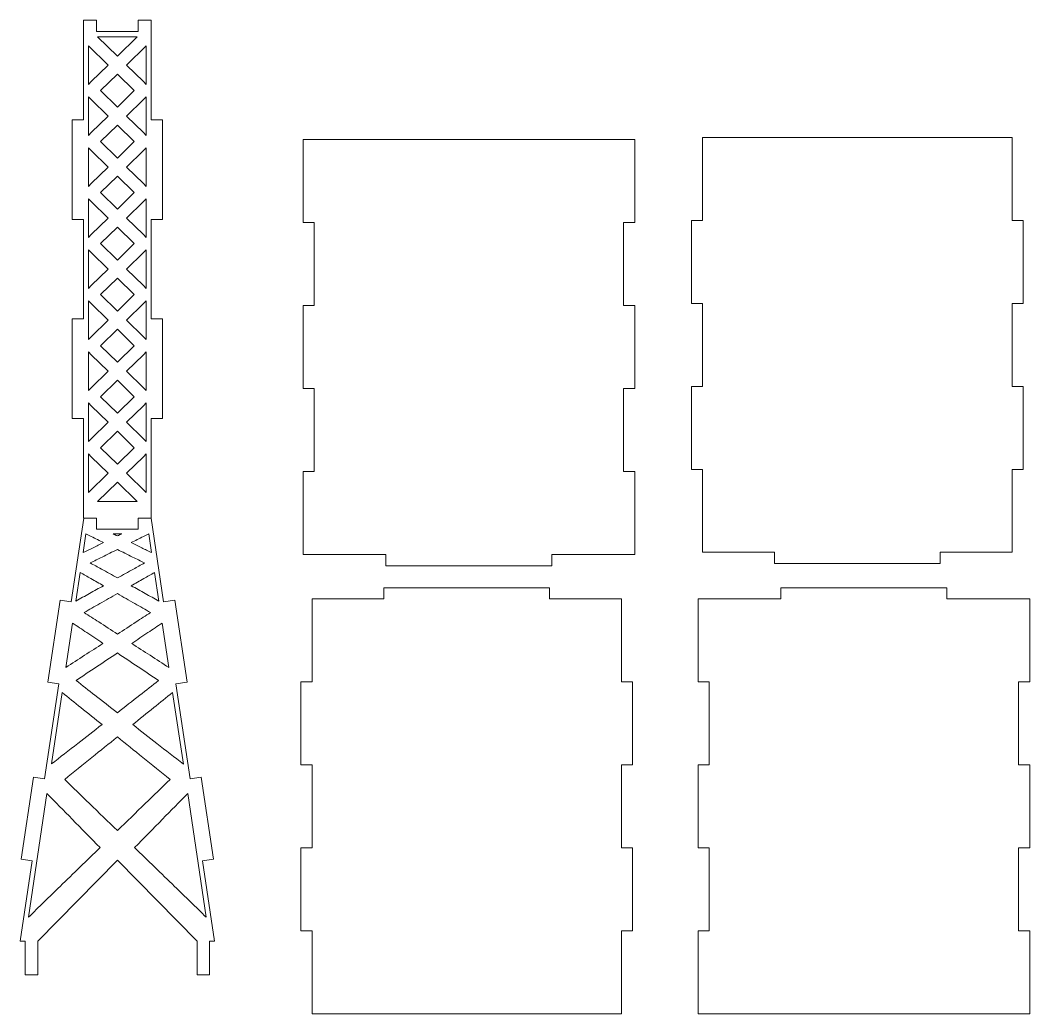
# Model space of a CAD drawing. Header units: centimetres. Extents: x -59 to 18, y -46 to 64.
# Drawn here: x -6.59 to 17.75, y -10.63 to 13.32 of the extents above; entities that cross this region are included whole.
import ezdxf

# ---------------------------------------------------------------- set-up
doc = ezdxf.new("R2010")
doc.units = ezdxf.units.CM
doc.header["$MEASUREMENT"] = 0
doc.layers.add('Camada 1', color=7, linetype='Continuous')

msp = doc.modelspace()

# ---------------------------------------------------------------- linework, layer by layer
at = {"layer": 'Camada 1', "color": 250, "lineweight": 20}
for points, knots in [([(-5.06638, 13.31655), (-5.06638, 13.31655), (-4.74829, 13.31655), (-4.74829, 13.31655), (-4.74829, 13.31655), (-4.74829, 13.31655), (-4.74829, 13.04655), (-4.74829, 13.04655), (-4.74829, 13.04655), (-4.74829, 13.04655), (-3.74829, 13.04655), (-3.74829, 13.04655), (-3.74829, 13.04655), (-3.74829, 13.04655), (-3.74829, 13.31655), (-3.74829, 13.31655), (-3.74829, 13.31655), (-3.74829, 13.31655), (-3.43019, 13.31655), (-3.43019, 13.31655), (-3.43019, 13.31655), (-3.43019, 13.31655), (-3.43019, 10.91655), (-3.43019, 10.91655), (-3.43019, 10.91655), (-3.43019, 10.91655), (-3.16019, 10.91655), (-3.16019, 10.91655), (-3.16019, 10.91655), (-3.16019, 10.91655), (-3.16019, 8.51655), (-3.16019, 8.51655), (-3.16019, 8.51655), (-3.16019, 8.51655), (-3.43019, 8.51655), (-3.43019, 8.51655), (-3.43019, 8.51655), (-3.43019, 8.51655), (-3.43019, 6.11655), (-3.43019, 6.11655), (-3.43019, 6.11655), (-3.43019, 6.11655), (-3.16019, 6.11655), (-3.16019, 6.11655), (-3.16019, 6.11655), (-3.16019, 6.11655), (-3.16019, 3.71655), (-3.16019, 3.71655), (-3.16019, 3.71655), (-3.16019, 3.71655), (-3.43019, 3.71655), (-3.43019, 3.71655), (-3.43019, 3.71655), (-3.43019, 3.71655), (-3.43019, 1.31655), (-3.43019, 1.31655), (-3.43019, 1.31655), (-3.43019, 1.31655), (-3.74829, 1.31655), (-3.74829, 1.31655), (-3.74829, 1.31655), (-3.74829, 1.31655), (-3.74829, 1.04655), (-3.74829, 1.04655), (-3.74829, 1.04655), (-3.74829, 1.04655), (-4.74829, 1.04655), (-4.74829, 1.04655), (-4.74829, 1.04655), (-4.74829, 1.04655), (-4.74829, 1.31655), (-4.74829, 1.31655), (-4.74829, 1.31655), (-4.74829, 1.31655), (-5.06638, 1.31655), (-5.06638, 1.31655), (-5.06638, 1.31655), (-5.06638, 1.31655), (-5.06638, 3.71655), (-5.06638, 3.71655), (-5.06638, 3.71655), (-5.06638, 3.71655), (-5.33638, 3.71655), (-5.33638, 3.71655), (-5.33638, 3.71655), (-5.33638, 3.71655), (-5.33638, 6.11655), (-5.33638, 6.11655), (-5.33638, 6.11655), (-5.33638, 6.11655), (-5.06638, 6.11655), (-5.06638, 6.11655), (-5.06638, 6.11655), (-5.06638, 6.11655), (-5.06638, 8.51655), (-5.06638, 8.51655), (-5.06638, 8.51655), (-5.06638, 8.51655), (-5.33638, 8.51655), (-5.33638, 8.51655), (-5.33638, 8.51655), (-5.33638, 8.51655), (-5.33638, 10.91655), (-5.33638, 10.91655), (-5.33638, 10.91655), (-5.33638, 10.91655), (-5.06638, 10.91655), (-5.06638, 10.91655), (-5.06638, 10.91655), (-5.06638, 10.91655), (-5.06638, 13.31655), (-5.06638, 13.31655)], [0, 0, 0, 0, 0.03448276, 0.03448276, 0.03448276, 0.03448276, 0.06896552, 0.06896552, 0.06896552, 0.06896552, 0.10344828, 0.10344828, 0.10344828, 0.10344828, 0.13793103, 0.13793103, 0.13793103, 0.13793103, 0.17241379, 0.17241379, 0.17241379, 0.17241379, 0.20689655, 0.20689655, 0.20689655, 0.20689655, 0.24137931, 0.24137931, 0.24137931, 0.24137931, 0.27586207, 0.27586207, 0.27586207, 0.27586207, 0.31034483, 0.31034483, 0.31034483, 0.31034483, 0.34482759, 0.34482759, 0.34482759, 0.34482759, 0.37931034, 0.37931034, 0.37931034, 0.37931034, 0.4137931, 0.4137931, 0.4137931, 0.4137931, 0.44827586, 0.44827586, 0.44827586, 0.44827586, 0.48275862, 0.48275862, 0.48275862, 0.48275862, 0.51724138, 0.51724138, 0.51724138, 0.51724138, 0.55172414, 0.55172414, 0.55172414, 0.55172414, 0.5862069, 0.5862069, 0.5862069, 0.5862069, 0.62068966, 0.62068966, 0.62068966, 0.62068966, 0.65517241, 0.65517241, 0.65517241, 0.65517241, 0.68965517, 0.68965517, 0.68965517, 0.68965517, 0.72413793, 0.72413793, 0.72413793, 0.72413793, 0.75862069, 0.75862069, 0.75862069, 0.75862069, 0.79310345, 0.79310345, 0.79310345, 0.79310345, 0.82758621, 0.82758621, 0.82758621, 0.82758621, 0.86206897, 0.86206897, 0.86206897, 0.86206897, 0.89655172, 0.89655172, 0.89655172, 0.89655172, 0.93103448, 0.93103448, 0.93103448, 0.93103448, 1, 1, 1, 1]), ([(-4.72326, 12.91655), (-4.72326, 12.91655), (-3.77331, 12.91655), (-3.77331, 12.91655), (-3.77331, 12.91655), (-3.77331, 12.91655), (-4.24828, 12.45177), (-4.24828, 12.45177), (-4.24828, 12.45177), (-4.24828, 12.45177), (-4.72326, 12.91655), (-4.72326, 12.91655)], [0, 0, 0, 0, 0.25, 0.25, 0.25, 0.25, 0.5, 0.5, 0.5, 0.5, 1, 1, 1, 1]), ([(-4.94638, 11.76866), (-4.94638, 11.76866), (-4.94638, 12.70093), (-4.94638, 12.70093), (-4.94638, 12.70093), (-4.94638, 12.70093), (-4.47003, 12.23479), (-4.47003, 12.23479), (-4.47003, 12.23479), (-4.47003, 12.23479), (-4.87655, 11.83699), (-4.87655, 11.83699), (-4.87655, 11.83699), (-4.87655, 11.83699), (-4.94638, 11.76866), (-4.94638, 11.76866)], [0, 0, 0, 0, 0.2, 0.2, 0.2, 0.2, 0.4, 0.4, 0.4, 0.4, 0.6, 0.6, 0.6, 0.6, 1, 1, 1, 1]), ([(-3.55019, 12.70092), (-3.55019, 12.70092), (-3.55019, 11.76866), (-3.55019, 11.76866), (-3.55019, 11.76866), (-3.55019, 11.76866), (-3.62002, 11.83699), (-3.62002, 11.83699), (-3.62002, 11.83699), (-3.62002, 11.83699), (-4.02654, 12.23479), (-4.02654, 12.23479), (-4.02654, 12.23479), (-4.02654, 12.23479), (-3.55019, 12.70092), (-3.55019, 12.70092)], [0, 0, 0, 0, 0.2, 0.2, 0.2, 0.2, 0.4, 0.4, 0.4, 0.4, 0.6, 0.6, 0.6, 0.6, 1, 1, 1, 1]), ([(-4.24828, 12.01781), (-4.24828, 12.01781), (-3.84176, 11.62001), (-3.84176, 11.62001), (-3.84176, 11.62001), (-3.84176, 11.62001), (-4.24828, 11.22221), (-4.24828, 11.22221), (-4.24828, 11.22221), (-4.24828, 11.22221), (-4.65481, 11.62001), (-4.65481, 11.62001), (-4.65481, 11.62001), (-4.65481, 11.62001), (-4.24828, 12.01781), (-4.24828, 12.01781)], [0, 0, 0, 0, 0.2, 0.2, 0.2, 0.2, 0.4, 0.4, 0.4, 0.4, 0.6, 0.6, 0.6, 0.6, 1, 1, 1, 1]), ([(-4.94638, 10.5391), (-4.94638, 10.5391), (-4.94638, 11.47136), (-4.94638, 11.47136), (-4.94638, 11.47136), (-4.94638, 11.47136), (-4.87655, 11.40303), (-4.87655, 11.40303), (-4.87655, 11.40303), (-4.87655, 11.40303), (-4.47003, 11.00523), (-4.47003, 11.00523), (-4.47003, 11.00523), (-4.47003, 11.00523), (-4.87655, 10.60743), (-4.87655, 10.60743), (-4.87655, 10.60743), (-4.87655, 10.60743), (-4.94638, 10.5391), (-4.94638, 10.5391)], [0, 0, 0, 0, 0.16666667, 0.16666667, 0.16666667, 0.16666667, 0.33333333, 0.33333333, 0.33333333, 0.33333333, 0.5, 0.5, 0.5, 0.5, 0.66666667, 0.66666667, 0.66666667, 0.66666667, 1, 1, 1, 1]), ([(-3.55019, 11.47136), (-3.55019, 11.47136), (-3.55019, 10.5391), (-3.55019, 10.5391), (-3.55019, 10.5391), (-3.55019, 10.5391), (-3.62002, 10.60743), (-3.62002, 10.60743), (-3.62002, 10.60743), (-3.62002, 10.60743), (-4.02654, 11.00523), (-4.02654, 11.00523), (-4.02654, 11.00523), (-4.02654, 11.00523), (-3.62002, 11.40303), (-3.62002, 11.40303), (-3.62002, 11.40303), (-3.62002, 11.40303), (-3.55019, 11.47136), (-3.55019, 11.47136)], [0, 0, 0, 0, 0.16666667, 0.16666667, 0.16666667, 0.16666667, 0.33333333, 0.33333333, 0.33333333, 0.33333333, 0.5, 0.5, 0.5, 0.5, 0.66666667, 0.66666667, 0.66666667, 0.66666667, 1, 1, 1, 1]), ([(-4.24828, 10.78825), (-4.24828, 10.78825), (-3.84176, 10.39045), (-3.84176, 10.39045), (-3.84176, 10.39045), (-3.84176, 10.39045), (-4.24829, 9.99265), (-4.24829, 9.99265), (-4.24829, 9.99265), (-4.24829, 9.99265), (-4.65481, 10.39045), (-4.65481, 10.39045), (-4.65481, 10.39045), (-4.65481, 10.39045), (-4.24828, 10.78825), (-4.24828, 10.78825)], [0, 0, 0, 0, 0.2, 0.2, 0.2, 0.2, 0.4, 0.4, 0.4, 0.4, 0.6, 0.6, 0.6, 0.6, 1, 1, 1, 1]), ([(17.32544, 6.49178), (17.32544, 6.49178), (17.59544, 6.49178), (17.59544, 6.49178), (17.59544, 6.49178), (17.59544, 6.49178), (17.59544, 8.49178), (17.59544, 8.49178), (17.59544, 8.49178), (17.59544, 8.49178), (17.32544, 8.49178), (17.32544, 8.49178), (17.32544, 8.49178), (17.32544, 8.49178), (17.32544, 10.49178), (17.32544, 10.49178), (17.32544, 10.49178), (17.32544, 10.49178), (9.86544, 10.49178), (9.86544, 10.49178), (9.86544, 10.49178), (9.86544, 10.49178), (9.86544, 8.49178), (9.86544, 8.49178), (9.86544, 8.49178), (9.86544, 8.49178), (9.59544, 8.49178), (9.59544, 8.49178), (9.59544, 8.49178), (9.59544, 8.49178), (9.59544, 6.49178), (9.59544, 6.49178), (9.59544, 6.49178), (9.59544, 6.49178), (9.86544, 6.49178), (9.86544, 6.49178), (9.86544, 6.49178), (9.86544, 6.49178), (9.86544, 4.49178), (9.86544, 4.49178), (9.86544, 4.49178), (9.86544, 4.49178), (9.59544, 4.49178), (9.59544, 4.49178), (9.59544, 4.49178), (9.59544, 4.49178), (9.59544, 2.49178), (9.59544, 2.49178), (9.59544, 2.49178), (9.59544, 2.49178), (9.86544, 2.49178), (9.86544, 2.49178), (9.86544, 2.49178), (9.86544, 2.49178), (9.86544, 0.49178), (9.86544, 0.49178), (9.86544, 0.49178), (9.86544, 0.49178), (11.59544, 0.49178), (11.59544, 0.49178), (11.59544, 0.49178), (11.59544, 0.49178), (11.59544, 0.22178), (11.59544, 0.22178), (11.59544, 0.22178), (11.59544, 0.22178), (15.59544, 0.22178), (15.59544, 0.22178), (15.59544, 0.22178), (15.59544, 0.22178), (15.59544, 0.49178), (15.59544, 0.49178), (15.59544, 0.49178), (15.59544, 0.49178), (17.32544, 0.49178), (17.32544, 0.49178), (17.32544, 0.49178), (17.32544, 0.49178), (17.32544, 2.49178), (17.32544, 2.49178), (17.32544, 2.49178), (17.32544, 2.49178), (17.59544, 2.49178), (17.59544, 2.49178), (17.59544, 2.49178), (17.59544, 2.49178), (17.59544, 4.49178), (17.59544, 4.49178), (17.59544, 4.49178), (17.59544, 4.49178), (17.32544, 4.49178), (17.32544, 4.49178), (17.32544, 4.49178), (17.32544, 4.49178), (17.32544, 6.49178), (17.32544, 6.49178)], [0, 0, 0, 0, 0.04, 0.04, 0.04, 0.04, 0.08, 0.08, 0.08, 0.08, 0.12, 0.12, 0.12, 0.12, 0.16, 0.16, 0.16, 0.16, 0.2, 0.2, 0.2, 0.2, 0.24, 0.24, 0.24, 0.24, 0.28, 0.28, 0.28, 0.28, 0.32, 0.32, 0.32, 0.32, 0.36, 0.36, 0.36, 0.36, 0.4, 0.4, 0.4, 0.4, 0.44, 0.44, 0.44, 0.44, 0.48, 0.48, 0.48, 0.48, 0.52, 0.52, 0.52, 0.52, 0.56, 0.56, 0.56, 0.56, 0.6, 0.6, 0.6, 0.6, 0.64, 0.64, 0.64, 0.64, 0.68, 0.68, 0.68, 0.68, 0.72, 0.72, 0.72, 0.72, 0.76, 0.76, 0.76, 0.76, 0.8, 0.8, 0.8, 0.8, 0.84, 0.84, 0.84, 0.84, 0.88, 0.88, 0.88, 0.88, 0.92, 0.92, 0.92, 0.92, 1, 1, 1, 1]), ([(-4.94638, 9.30954), (-4.94638, 9.30954), (-4.94638, 10.24181), (-4.94638, 10.24181), (-4.94638, 10.24181), (-4.94638, 10.24181), (-4.87655, 10.17348), (-4.87655, 10.17348), (-4.87655, 10.17348), (-4.87655, 10.17348), (-4.47003, 9.77567), (-4.47003, 9.77567), (-4.47003, 9.77567), (-4.47003, 9.77567), (-4.87655, 9.37787), (-4.87655, 9.37787), (-4.87655, 9.37787), (-4.87655, 9.37787), (-4.94638, 9.30954), (-4.94638, 9.30954)], [0, 0, 0, 0, 0.16666667, 0.16666667, 0.16666667, 0.16666667, 0.33333333, 0.33333333, 0.33333333, 0.33333333, 0.5, 0.5, 0.5, 0.5, 0.66666667, 0.66666667, 0.66666667, 0.66666667, 1, 1, 1, 1]), ([(-3.55019, 10.24181), (-3.55019, 10.24181), (-3.55019, 9.30954), (-3.55019, 9.30954), (-3.55019, 9.30954), (-3.55019, 9.30954), (-3.62002, 9.37787), (-3.62002, 9.37787), (-3.62002, 9.37787), (-3.62002, 9.37787), (-4.02654, 9.77567), (-4.02654, 9.77567), (-4.02654, 9.77567), (-4.02654, 9.77567), (-3.62002, 10.17348), (-3.62002, 10.17348), (-3.62002, 10.17348), (-3.62002, 10.17348), (-3.55019, 10.24181), (-3.55019, 10.24181)], [0, 0, 0, 0, 0.16666667, 0.16666667, 0.16666667, 0.16666667, 0.33333333, 0.33333333, 0.33333333, 0.33333333, 0.5, 0.5, 0.5, 0.5, 0.66666667, 0.66666667, 0.66666667, 0.66666667, 1, 1, 1, 1]), ([(8.22824, 0.43862), (8.22824, 0.43862), (6.22824, 0.43862), (6.22824, 0.43862), (6.22824, 0.43862), (6.22824, 0.43862), (6.22824, 0.16862), (6.22824, 0.16862), (6.22824, 0.16862), (6.22824, 0.16862), (2.22824, 0.16862), (2.22824, 0.16862), (2.22824, 0.16862), (2.22824, 0.16862), (2.22824, 0.43862), (2.22824, 0.43862), (2.22824, 0.43862), (2.22824, 0.43862), (0.22824, 0.43862), (0.22824, 0.43862), (0.22824, 0.43862), (0.22824, 0.43862), (0.22824, 2.43862), (0.22824, 2.43862), (0.22824, 2.43862), (0.22824, 2.43862), (0.49824, 2.43862), (0.49824, 2.43862), (0.49824, 2.43862), (0.49824, 2.43862), (0.49824, 4.43862), (0.49824, 4.43862), (0.49824, 4.43862), (0.49824, 4.43862), (0.22824, 4.43862), (0.22824, 4.43862), (0.22824, 4.43862), (0.22824, 4.43862), (0.22824, 6.43862), (0.22824, 6.43862), (0.22824, 6.43862), (0.22824, 6.43862), (0.49824, 6.43862), (0.49824, 6.43862), (0.49824, 6.43862), (0.49824, 6.43862), (0.49824, 8.43862), (0.49824, 8.43862), (0.49824, 8.43862), (0.49824, 8.43862), (0.22824, 8.43862), (0.22824, 8.43862), (0.22824, 8.43862), (0.22824, 8.43862), (0.22824, 10.43862), (0.22824, 10.43862), (0.22824, 10.43862), (0.22824, 10.43862), (8.22824, 10.43862), (8.22824, 10.43862), (8.22824, 10.43862), (8.22824, 10.43862), (8.22824, 8.43862), (8.22824, 8.43862), (8.22824, 8.43862), (8.22824, 8.43862), (7.95824, 8.43862), (7.95824, 8.43862), (7.95824, 8.43862), (7.95824, 8.43862), (7.95824, 6.43862), (7.95824, 6.43862), (7.95824, 6.43862), (7.95824, 6.43862), (8.22824, 6.43862), (8.22824, 6.43862), (8.22824, 6.43862), (8.22824, 6.43862), (8.22824, 4.43862), (8.22824, 4.43862), (8.22824, 4.43862), (8.22824, 4.43862), (7.95824, 4.43862), (7.95824, 4.43862), (7.95824, 4.43862), (7.95824, 4.43862), (7.95824, 2.43862), (7.95824, 2.43862), (7.95824, 2.43862), (7.95824, 2.43862), (8.22824, 2.43862), (8.22824, 2.43862), (8.22824, 2.43862), (8.22824, 2.43862), (8.22824, 0.43862), (8.22824, 0.43862)], [0, 0, 0, 0, 0.04, 0.04, 0.04, 0.04, 0.08, 0.08, 0.08, 0.08, 0.12, 0.12, 0.12, 0.12, 0.16, 0.16, 0.16, 0.16, 0.2, 0.2, 0.2, 0.2, 0.24, 0.24, 0.24, 0.24, 0.28, 0.28, 0.28, 0.28, 0.32, 0.32, 0.32, 0.32, 0.36, 0.36, 0.36, 0.36, 0.4, 0.4, 0.4, 0.4, 0.44, 0.44, 0.44, 0.44, 0.48, 0.48, 0.48, 0.48, 0.52, 0.52, 0.52, 0.52, 0.56, 0.56, 0.56, 0.56, 0.6, 0.6, 0.6, 0.6, 0.64, 0.64, 0.64, 0.64, 0.68, 0.68, 0.68, 0.68, 0.72, 0.72, 0.72, 0.72, 0.76, 0.76, 0.76, 0.76, 0.8, 0.8, 0.8, 0.8, 0.84, 0.84, 0.84, 0.84, 0.88, 0.88, 0.88, 0.88, 0.92, 0.92, 0.92, 0.92, 1, 1, 1, 1]), ([(-4.24829, 8.76309), (-4.24829, 8.76309), (-4.65481, 9.16089), (-4.65481, 9.16089), (-4.65481, 9.16089), (-4.65481, 9.16089), (-4.24829, 9.55869), (-4.24829, 9.55869), (-4.24829, 9.55869), (-4.24829, 9.55869), (-3.84176, 9.16089), (-3.84176, 9.16089), (-3.84176, 9.16089), (-3.84176, 9.16089), (-4.24829, 8.76309), (-4.24829, 8.76309)], [0, 0, 0, 0, 0.2, 0.2, 0.2, 0.2, 0.4, 0.4, 0.4, 0.4, 0.6, 0.6, 0.6, 0.6, 1, 1, 1, 1]), ([(-4.94638, 8.07998), (-4.94638, 8.07998), (-4.94638, 9.01224), (-4.94638, 9.01224), (-4.94638, 9.01224), (-4.94638, 9.01224), (-4.87655, 8.94391), (-4.87655, 8.94391), (-4.87655, 8.94391), (-4.87655, 8.94391), (-4.47003, 8.54611), (-4.47003, 8.54611), (-4.47003, 8.54611), (-4.47003, 8.54611), (-4.87655, 8.14831), (-4.87655, 8.14831), (-4.87655, 8.14831), (-4.87655, 8.14831), (-4.94638, 8.07998), (-4.94638, 8.07998)], [0, 0, 0, 0, 0.16666667, 0.16666667, 0.16666667, 0.16666667, 0.33333333, 0.33333333, 0.33333333, 0.33333333, 0.5, 0.5, 0.5, 0.5, 0.66666667, 0.66666667, 0.66666667, 0.66666667, 1, 1, 1, 1]), ([(-3.55019, 9.01224), (-3.55019, 9.01224), (-3.55019, 8.07998), (-3.55019, 8.07998), (-3.55019, 8.07998), (-3.55019, 8.07998), (-3.62002, 8.14831), (-3.62002, 8.14831), (-3.62002, 8.14831), (-3.62002, 8.14831), (-4.02654, 8.54611), (-4.02654, 8.54611), (-4.02654, 8.54611), (-4.02654, 8.54611), (-3.62002, 8.94391), (-3.62002, 8.94391), (-3.62002, 8.94391), (-3.62002, 8.94391), (-3.55019, 9.01224), (-3.55019, 9.01224)], [0, 0, 0, 0, 0.16666667, 0.16666667, 0.16666667, 0.16666667, 0.33333333, 0.33333333, 0.33333333, 0.33333333, 0.5, 0.5, 0.5, 0.5, 0.66666667, 0.66666667, 0.66666667, 0.66666667, 1, 1, 1, 1]), ([(-4.24828, 8.32913), (-4.24828, 8.32913), (-3.84176, 7.93133), (-3.84176, 7.93133), (-3.84176, 7.93133), (-3.84176, 7.93133), (-4.24829, 7.53353), (-4.24829, 7.53353), (-4.24829, 7.53353), (-4.24829, 7.53353), (-4.65481, 7.93133), (-4.65481, 7.93133), (-4.65481, 7.93133), (-4.65481, 7.93133), (-4.24828, 8.32913), (-4.24828, 8.32913)], [0, 0, 0, 0, 0.2, 0.2, 0.2, 0.2, 0.4, 0.4, 0.4, 0.4, 0.6, 0.6, 0.6, 0.6, 1, 1, 1, 1]), ([(-4.94638, 6.85042), (-4.94638, 6.85042), (-4.94638, 7.78268), (-4.94638, 7.78268), (-4.94638, 7.78268), (-4.94638, 7.78268), (-4.87655, 7.71435), (-4.87655, 7.71435), (-4.87655, 7.71435), (-4.87655, 7.71435), (-4.47003, 7.31655), (-4.47003, 7.31655), (-4.47003, 7.31655), (-4.47003, 7.31655), (-4.87655, 6.91875), (-4.87655, 6.91875), (-4.87655, 6.91875), (-4.87655, 6.91875), (-4.94638, 6.85042), (-4.94638, 6.85042)], [0, 0, 0, 0, 0.16666667, 0.16666667, 0.16666667, 0.16666667, 0.33333333, 0.33333333, 0.33333333, 0.33333333, 0.5, 0.5, 0.5, 0.5, 0.66666667, 0.66666667, 0.66666667, 0.66666667, 1, 1, 1, 1]), ([(-3.55019, 7.78268), (-3.55019, 7.78268), (-3.55019, 6.85042), (-3.55019, 6.85042), (-3.55019, 6.85042), (-3.55019, 6.85042), (-3.62002, 6.91875), (-3.62002, 6.91875), (-3.62002, 6.91875), (-3.62002, 6.91875), (-4.02654, 7.31655), (-4.02654, 7.31655), (-4.02654, 7.31655), (-4.02654, 7.31655), (-3.62002, 7.71435), (-3.62002, 7.71435), (-3.62002, 7.71435), (-3.62002, 7.71435), (-3.55019, 7.78268), (-3.55019, 7.78268)], [0, 0, 0, 0, 0.16666667, 0.16666667, 0.16666667, 0.16666667, 0.33333333, 0.33333333, 0.33333333, 0.33333333, 0.5, 0.5, 0.5, 0.5, 0.66666667, 0.66666667, 0.66666667, 0.66666667, 1, 1, 1, 1]), ([(-4.24829, 6.30397), (-4.24829, 6.30397), (-4.65481, 6.70177), (-4.65481, 6.70177), (-4.65481, 6.70177), (-4.65481, 6.70177), (-4.24829, 7.09957), (-4.24829, 7.09957), (-4.24829, 7.09957), (-4.24829, 7.09957), (-3.84176, 6.70177), (-3.84176, 6.70177), (-3.84176, 6.70177), (-3.84176, 6.70177), (-4.24829, 6.30397), (-4.24829, 6.30397)], [0, 0, 0, 0, 0.2, 0.2, 0.2, 0.2, 0.4, 0.4, 0.4, 0.4, 0.6, 0.6, 0.6, 0.6, 1, 1, 1, 1]), ([(-4.94638, 5.62086), (-4.94638, 5.62086), (-4.94638, 6.55312), (-4.94638, 6.55312), (-4.94638, 6.55312), (-4.94638, 6.55312), (-4.87655, 6.48479), (-4.87655, 6.48479), (-4.87655, 6.48479), (-4.87655, 6.48479), (-4.47003, 6.08699), (-4.47003, 6.08699), (-4.47003, 6.08699), (-4.47003, 6.08699), (-4.87655, 5.68919), (-4.87655, 5.68919), (-4.87655, 5.68919), (-4.87655, 5.68919), (-4.94638, 5.62086), (-4.94638, 5.62086)], [0, 0, 0, 0, 0.16666667, 0.16666667, 0.16666667, 0.16666667, 0.33333333, 0.33333333, 0.33333333, 0.33333333, 0.5, 0.5, 0.5, 0.5, 0.66666667, 0.66666667, 0.66666667, 0.66666667, 1, 1, 1, 1]), ([(-3.55019, 6.55312), (-3.55019, 6.55312), (-3.55019, 5.62086), (-3.55019, 5.62086), (-3.55019, 5.62086), (-3.55019, 5.62086), (-3.62002, 5.68919), (-3.62002, 5.68919), (-3.62002, 5.68919), (-3.62002, 5.68919), (-4.02654, 6.08699), (-4.02654, 6.08699), (-4.02654, 6.08699), (-4.02654, 6.08699), (-3.62002, 6.48479), (-3.62002, 6.48479), (-3.62002, 6.48479), (-3.62002, 6.48479), (-3.55019, 6.55312), (-3.55019, 6.55312)], [0, 0, 0, 0, 0.16666667, 0.16666667, 0.16666667, 0.16666667, 0.33333333, 0.33333333, 0.33333333, 0.33333333, 0.5, 0.5, 0.5, 0.5, 0.66666667, 0.66666667, 0.66666667, 0.66666667, 1, 1, 1, 1]), ([(-4.24828, 5.87001), (-4.24828, 5.87001), (-3.84176, 5.47221), (-3.84176, 5.47221), (-3.84176, 5.47221), (-3.84176, 5.47221), (-4.24829, 5.07441), (-4.24829, 5.07441), (-4.24829, 5.07441), (-4.24829, 5.07441), (-4.65481, 5.47221), (-4.65481, 5.47221), (-4.65481, 5.47221), (-4.65481, 5.47221), (-4.24828, 5.87001), (-4.24828, 5.87001)], [0, 0, 0, 0, 0.2, 0.2, 0.2, 0.2, 0.4, 0.4, 0.4, 0.4, 0.6, 0.6, 0.6, 0.6, 1, 1, 1, 1]), ([(-4.94638, 4.39129), (-4.94638, 4.39129), (-4.94638, 5.32356), (-4.94638, 5.32356), (-4.94638, 5.32356), (-4.94638, 5.32356), (-4.87655, 5.25523), (-4.87655, 5.25523), (-4.87655, 5.25523), (-4.87655, 5.25523), (-4.47003, 4.85743), (-4.47003, 4.85743), (-4.47003, 4.85743), (-4.47003, 4.85743), (-4.87655, 4.45962), (-4.87655, 4.45962), (-4.87655, 4.45962), (-4.87655, 4.45962), (-4.94638, 4.39129), (-4.94638, 4.39129)], [0, 0, 0, 0, 0.16666667, 0.16666667, 0.16666667, 0.16666667, 0.33333333, 0.33333333, 0.33333333, 0.33333333, 0.5, 0.5, 0.5, 0.5, 0.66666667, 0.66666667, 0.66666667, 0.66666667, 1, 1, 1, 1]), ([(-3.55019, 5.32356), (-3.55019, 5.32356), (-3.55019, 4.39129), (-3.55019, 4.39129), (-3.55019, 4.39129), (-3.55019, 4.39129), (-3.62002, 4.45962), (-3.62002, 4.45962), (-3.62002, 4.45962), (-3.62002, 4.45962), (-4.02654, 4.85743), (-4.02654, 4.85743), (-4.02654, 4.85743), (-4.02654, 4.85743), (-3.62002, 5.25523), (-3.62002, 5.25523), (-3.62002, 5.25523), (-3.62002, 5.25523), (-3.55019, 5.32356), (-3.55019, 5.32356)], [0, 0, 0, 0, 0.16666667, 0.16666667, 0.16666667, 0.16666667, 0.33333333, 0.33333333, 0.33333333, 0.33333333, 0.5, 0.5, 0.5, 0.5, 0.66666667, 0.66666667, 0.66666667, 0.66666667, 1, 1, 1, 1]), ([(-4.24829, 3.84485), (-4.24829, 3.84485), (-4.65481, 4.24265), (-4.65481, 4.24265), (-4.65481, 4.24265), (-4.65481, 4.24265), (-4.24829, 4.64045), (-4.24829, 4.64045), (-4.24829, 4.64045), (-4.24829, 4.64045), (-3.84176, 4.24265), (-3.84176, 4.24265), (-3.84176, 4.24265), (-3.84176, 4.24265), (-4.24829, 3.84485), (-4.24829, 3.84485)], [0, 0, 0, 0, 0.2, 0.2, 0.2, 0.2, 0.4, 0.4, 0.4, 0.4, 0.6, 0.6, 0.6, 0.6, 1, 1, 1, 1]), ([(-4.94638, 3.16174), (-4.94638, 3.16174), (-4.94638, 4.094), (-4.94638, 4.094), (-4.94638, 4.094), (-4.94638, 4.094), (-4.87655, 4.02567), (-4.87655, 4.02567), (-4.87655, 4.02567), (-4.87655, 4.02567), (-4.47003, 3.62787), (-4.47003, 3.62787), (-4.47003, 3.62787), (-4.47003, 3.62787), (-4.87655, 3.23007), (-4.87655, 3.23007), (-4.87655, 3.23007), (-4.87655, 3.23007), (-4.94638, 3.16174), (-4.94638, 3.16174)], [0, 0, 0, 0, 0.16666667, 0.16666667, 0.16666667, 0.16666667, 0.33333333, 0.33333333, 0.33333333, 0.33333333, 0.5, 0.5, 0.5, 0.5, 0.66666667, 0.66666667, 0.66666667, 0.66666667, 1, 1, 1, 1]), ([(-3.55019, 4.094), (-3.55019, 4.094), (-3.55019, 3.16174), (-3.55019, 3.16174), (-3.55019, 3.16174), (-3.55019, 3.16174), (-3.62002, 3.23007), (-3.62002, 3.23007), (-3.62002, 3.23007), (-3.62002, 3.23007), (-4.02654, 3.62787), (-4.02654, 3.62787), (-4.02654, 3.62787), (-4.02654, 3.62787), (-3.62002, 4.02567), (-3.62002, 4.02567), (-3.62002, 4.02567), (-3.62002, 4.02567), (-3.55019, 4.094), (-3.55019, 4.094)], [0, 0, 0, 0, 0.16666667, 0.16666667, 0.16666667, 0.16666667, 0.33333333, 0.33333333, 0.33333333, 0.33333333, 0.5, 0.5, 0.5, 0.5, 0.66666667, 0.66666667, 0.66666667, 0.66666667, 1, 1, 1, 1]), ([(-4.24828, 3.41089), (-4.24828, 3.41089), (-3.84176, 3.01309), (-3.84176, 3.01309), (-3.84176, 3.01309), (-3.84176, 3.01309), (-4.24829, 2.61529), (-4.24829, 2.61529), (-4.24829, 2.61529), (-4.24829, 2.61529), (-4.65481, 3.01309), (-4.65481, 3.01309), (-4.65481, 3.01309), (-4.65481, 3.01309), (-4.24828, 3.41089), (-4.24828, 3.41089)], [0, 0, 0, 0, 0.2, 0.2, 0.2, 0.2, 0.4, 0.4, 0.4, 0.4, 0.6, 0.6, 0.6, 0.6, 1, 1, 1, 1]), ([(-4.94638, 1.93217), (-4.94638, 1.93217), (-4.94638, 2.86444), (-4.94638, 2.86444), (-4.94638, 2.86444), (-4.94638, 2.86444), (-4.87655, 2.79611), (-4.87655, 2.79611), (-4.87655, 2.79611), (-4.87655, 2.79611), (-4.47003, 2.39831), (-4.47003, 2.39831), (-4.47003, 2.39831), (-4.47003, 2.39831), (-4.94638, 1.93217), (-4.94638, 1.93217)], [0, 0, 0, 0, 0.2, 0.2, 0.2, 0.2, 0.4, 0.4, 0.4, 0.4, 0.6, 0.6, 0.6, 0.6, 1, 1, 1, 1]), ([(-3.55019, 2.86444), (-3.55019, 2.86444), (-3.55019, 1.93218), (-3.55019, 1.93218), (-3.55019, 1.93218), (-3.55019, 1.93218), (-4.02654, 2.39831), (-4.02654, 2.39831), (-4.02654, 2.39831), (-4.02654, 2.39831), (-3.62002, 2.79611), (-3.62002, 2.79611), (-3.62002, 2.79611), (-3.62002, 2.79611), (-3.55019, 2.86444), (-3.55019, 2.86444)], [0, 0, 0, 0, 0.2, 0.2, 0.2, 0.2, 0.4, 0.4, 0.4, 0.4, 0.6, 0.6, 0.6, 0.6, 1, 1, 1, 1]), ([(-3.77331, 1.71655), (-3.77331, 1.71655), (-4.72326, 1.71655), (-4.72326, 1.71655), (-4.72326, 1.71655), (-4.72326, 1.71655), (-4.24829, 2.18133), (-4.24829, 2.18133), (-4.24829, 2.18133), (-4.24829, 2.18133), (-3.77331, 1.71655), (-3.77331, 1.71655)], [0, 0, 0, 0, 0.25, 0.25, 0.25, 0.25, 0.5, 0.5, 0.5, 0.5, 1, 1, 1, 1]), ([(-6.46858, -8.88344), (-6.46858, -8.88344), (-6.46858, -9.69344), (-6.46858, -9.69344), (-6.46858, -9.69344), (-6.46858, -9.69344), (-6.16858, -9.69344), (-6.16858, -9.69344), (-6.16858, -9.69344), (-6.16858, -9.69344), (-6.16858, -8.88344), (-6.16858, -8.88344), (-6.16858, -8.88344), (-6.16858, -8.88344), (-4.24843, -6.93118), (-4.24843, -6.93118), (-4.24843, -6.93118), (-4.24843, -6.93118), (-2.32329, -8.88344), (-2.32329, -8.88344), (-2.32329, -8.88344), (-2.32329, -8.88344), (-2.32329, -9.69344), (-2.32329, -9.69344), (-2.32329, -9.69344), (-2.32329, -9.69344), (-2.02329, -9.69344), (-2.02329, -9.69344), (-2.02329, -9.69344), (-2.02329, -9.69344), (-2.02329, -8.88344), (-2.02329, -8.88344), (-2.02329, -8.88344), (-2.02329, -8.88344), (-1.90689, -8.88344), (-1.90689, -8.88344), (-1.90689, -8.88344), (-1.90689, -8.88344), (-2.19748, -6.94611), (-2.19748, -6.94611), (-2.19748, -6.94611), (-2.19748, -6.94611), (-2.19584, -6.94587), (-2.19584, -6.94587), (-2.19584, -6.94587), (-2.19584, -6.94587), (-1.92882, -6.90582), (-1.92882, -6.90582), (-1.92882, -6.90582), (-1.92882, -6.90582), (-1.92882, -6.90581), (-1.92882, -6.90581), (-1.92882, -6.90581), (-1.92882, -6.90581), (-2.22551, -4.92794), (-2.22551, -4.92794), (-2.22551, -4.92794), (-2.22551, -4.92794), (-2.49416, -4.96824), (-2.49416, -4.96824), (-2.49416, -4.96824), (-2.49416, -4.96824), (-2.83744, -2.67974), (-2.83744, -2.67974), (-2.83744, -2.67974), (-2.83744, -2.67974), (-2.83578, -2.67949), (-2.83578, -2.67949), (-2.83578, -2.67949), (-2.83578, -2.67949), (-2.56876, -2.63944), (-2.56876, -2.63944), (-2.56876, -2.63944), (-2.56876, -2.63944), (-2.56876, -2.63943), (-2.56876, -2.63943), (-2.56876, -2.63943), (-2.56876, -2.63943), (-2.86545, -0.66156), (-2.86545, -0.66156), (-2.86545, -0.66156), (-2.86545, -0.66156), (-3.13411, -0.70186), (-3.13411, -0.70186), (-3.13411, -0.70186), (-3.13411, -0.70186), (-3.43524, 1.31655), (-3.43524, 1.31655), (-3.43524, 1.31655), (-3.43524, 1.31655), (-3.74829, 1.31655), (-3.74829, 1.31655), (-3.74829, 1.31655), (-3.74829, 1.31655), (-3.74829, 1.04655), (-3.74829, 1.04655), (-3.74829, 1.04655), (-3.74829, 1.04655), (-4.74829, 1.04655), (-4.74829, 1.04655), (-4.74829, 1.04655), (-4.74829, 1.04655), (-4.74829, 1.31655), (-4.74829, 1.31655), (-4.74829, 1.31655), (-4.74829, 1.31655), (-5.06078, 1.31655), (-5.06078, 1.31655), (-5.06078, 1.31655), (-5.06078, 1.31655), (-5.36408, -0.70138), (-5.36408, -0.70138), (-5.36408, -0.70138), (-5.36408, -0.70138), (-5.6311, -0.66132), (-5.6311, -0.66132), (-5.6311, -0.66132), (-5.6311, -0.66132), (-5.92779, -2.6392), (-5.92779, -2.6392), (-5.92779, -2.6392), (-5.92779, -2.6392), (-5.66077, -2.67925), (-5.66077, -2.67925), (-5.66077, -2.67925), (-5.66077, -2.67925), (-6.00402, -4.96776), (-6.00402, -4.96776), (-6.00402, -4.96776), (-6.00402, -4.96776), (-6.27104, -4.9277), (-6.27104, -4.9277), (-6.27104, -4.9277), (-6.27104, -4.9277), (-6.56773, -6.90558), (-6.56773, -6.90558), (-6.56773, -6.90558), (-6.56773, -6.90558), (-6.30071, -6.94563), (-6.30071, -6.94563), (-6.30071, -6.94563), (-6.30071, -6.94563), (-6.5914, -8.88344), (-6.5914, -8.88344), (-6.5914, -8.88344), (-6.5914, -8.88344), (-6.46858, -8.88344), (-6.46858, -8.88344)], [0, 0, 0, 0, 0.02631579, 0.02631579, 0.02631579, 0.02631579, 0.05263158, 0.05263158, 0.05263158, 0.05263158, 0.07894737, 0.07894737, 0.07894737, 0.07894737, 0.10526316, 0.10526316, 0.10526316, 0.10526316, 0.13157895, 0.13157895, 0.13157895, 0.13157895, 0.15789474, 0.15789474, 0.15789474, 0.15789474, 0.18421053, 0.18421053, 0.18421053, 0.18421053, 0.21052632, 0.21052632, 0.21052632, 0.21052632, 0.23684211, 0.23684211, 0.23684211, 0.23684211, 0.26315789, 0.26315789, 0.26315789, 0.26315789, 0.28947368, 0.28947368, 0.28947368, 0.28947368, 0.31578947, 0.31578947, 0.31578947, 0.31578947, 0.34210526, 0.34210526, 0.34210526, 0.34210526, 0.36842105, 0.36842105, 0.36842105, 0.36842105, 0.39473684, 0.39473684, 0.39473684, 0.39473684, 0.42105263, 0.42105263, 0.42105263, 0.42105263, 0.44736842, 0.44736842, 0.44736842, 0.44736842, 0.47368421, 0.47368421, 0.47368421, 0.47368421, 0.5, 0.5, 0.5, 0.5, 0.52631579, 0.52631579, 0.52631579, 0.52631579, 0.55263158, 0.55263158, 0.55263158, 0.55263158, 0.57894737, 0.57894737, 0.57894737, 0.57894737, 0.60526316, 0.60526316, 0.60526316, 0.60526316, 0.63157895, 0.63157895, 0.63157895, 0.63157895, 0.65789474, 0.65789474, 0.65789474, 0.65789474, 0.68421053, 0.68421053, 0.68421053, 0.68421053, 0.71052632, 0.71052632, 0.71052632, 0.71052632, 0.73684211, 0.73684211, 0.73684211, 0.73684211, 0.76315789, 0.76315789, 0.76315789, 0.76315789, 0.78947368, 0.78947368, 0.78947368, 0.78947368, 0.81578947, 0.81578947, 0.81578947, 0.81578947, 0.84210526, 0.84210526, 0.84210526, 0.84210526, 0.86842105, 0.86842105, 0.86842105, 0.86842105, 0.89473684, 0.89473684, 0.89473684, 0.89473684, 0.92105263, 0.92105263, 0.92105263, 0.92105263, 0.94736842, 0.94736842, 0.94736842, 0.94736842, 1, 1, 1, 1]), ([(-5.00718, 0.93635), (-5.00718, 0.93635), (-5.07497, 0.48451), (-5.07497, 0.48451), (-5.07497, 0.48451), (-4.99497, 0.5233), (-4.91498, 0.5621), (-4.83493, 0.60079), (-4.83493, 0.60079), (-4.7497, 0.64198), (-4.66466, 0.68354), (-4.57954, 0.72493), (-4.57954, 0.72493), (-4.67852, 0.77418), (-4.77765, 0.82311), (-4.87682, 0.87195), (-4.87682, 0.87195), (-4.9203, 0.89337), (-4.96375, 0.91484), (-5.00718, 0.93635)], [0, 0, 0, 0, 0.16666667, 0.16666667, 0.16666667, 0.16666667, 0.33333333, 0.33333333, 0.33333333, 0.33333333, 0.5, 0.5, 0.5, 0.5, 0.66666667, 0.66666667, 0.66666667, 0.66666667, 1, 1, 1, 1]), ([(-4.14413, 0.93655), (-4.14413, 0.93655), (-4.35291, 0.93655), (-4.35291, 0.93655), (-4.35291, 0.93655), (-4.31811, 0.91976), (-4.28329, 0.90299), (-4.24846, 0.88623), (-4.24846, 0.88623), (-4.21368, 0.90299), (-4.1789, 0.91976), (-4.14413, 0.93655)], [0, 0, 0, 0, 0.25, 0.25, 0.25, 0.25, 0.5, 0.5, 0.5, 0.5, 1, 1, 1, 1]), ([(-3.42154, 0.48398), (-3.42154, 0.48398), (-3.48943, 0.93655), (-3.48943, 0.93655), (-3.48943, 0.93655), (-3.48943, 0.93655), (-3.48998, 0.93655), (-3.48998, 0.93655), (-3.48998, 0.93655), (-3.48998, 0.93655), (-3.62011, 0.87204), (-3.62011, 0.87204), (-3.62011, 0.87204), (-3.71917, 0.82294), (-3.81835, 0.77408), (-3.91738, 0.72491), (-3.91738, 0.72491), (-3.83225, 0.68359), (-3.7472, 0.64212), (-3.66214, 0.60068), (-3.66214, 0.60068), (-3.582, 0.56165), (-3.50179, 0.52278), (-3.42154, 0.48398)], [0, 0, 0, 0, 0.14285714, 0.14285714, 0.14285714, 0.14285714, 0.28571429, 0.28571429, 0.28571429, 0.28571429, 0.42857143, 0.42857143, 0.42857143, 0.42857143, 0.57142857, 0.57142857, 0.57142857, 0.57142857, 0.71428571, 0.71428571, 0.71428571, 0.71428571, 1, 1, 1, 1]), ([(-4.90291, 0.23625), (-4.81351, 0.18692), (-4.72389, 0.13799), (-4.63474, 0.0882), (-4.63474, 0.0882), (-4.50608, 0.01635), (-4.37736, -0.0554), (-4.24842, -0.12675), (-4.24842, -0.12675), (-4.11968, -0.05548), (-3.991, 0.0159), (-3.86232, 0.08727), (-3.86232, 0.08727), (-3.77302, 0.13681), (-3.68363, 0.18619), (-3.59438, 0.23583), (-3.59438, 0.23583), (-3.69042, 0.28318), (-3.78634, 0.33076), (-3.88233, 0.37821), (-3.88233, 0.37821), (-4.00455, 0.43863), (-4.1267, 0.4992), (-4.24846, 0.56055), (-4.24846, 0.56055), (-4.37036, 0.49923), (-4.49264, 0.43867), (-4.61496, 0.37821), (-4.61496, 0.37821), (-4.7109, 0.33079), (-4.80695, 0.28361), (-4.90291, 0.23625)], [0, 0, 0, 0, 0.11111111, 0.11111111, 0.11111111, 0.11111111, 0.22222222, 0.22222222, 0.22222222, 0.22222222, 0.33333333, 0.33333333, 0.33333333, 0.33333333, 0.44444444, 0.44444444, 0.44444444, 0.44444444, 0.55555556, 0.55555556, 0.55555556, 0.55555556, 0.66666667, 0.66666667, 0.66666667, 0.66666667, 0.77777778, 0.77777778, 0.77777778, 0.77777778, 1, 1, 1, 1]), ([(-5.14664, 0.00666), (-5.14664, 0.00666), (-5.25001, -0.68244), (-5.25001, -0.68244), (-5.25001, -0.68244), (-5.14055, -0.62181), (-5.03079, -0.5617), (-4.92139, -0.50095), (-4.92139, -0.50095), (-4.80873, -0.43838), (-4.69612, -0.37571), (-4.58351, -0.31304), (-4.58351, -0.31304), (-4.68402, -0.25629), (-4.78458, -0.19961), (-4.88485, -0.14242), (-4.88485, -0.14242), (-4.97208, -0.09268), (-5.05938, -0.04304), (-5.14664, 0.00666)], [0, 0, 0, 0, 0.16666667, 0.16666667, 0.16666667, 0.16666667, 0.33333333, 0.33333333, 0.33333333, 0.33333333, 0.5, 0.5, 0.5, 0.5, 0.66666667, 0.66666667, 0.66666667, 0.66666667, 1, 1, 1, 1]), ([(-3.24633, -0.68415), (-3.24633, -0.68415), (-3.34991, 0.00645), (-3.34991, 0.00645), (-3.34991, 0.00645), (-3.43736, -0.04342), (-3.52502, -0.09291), (-3.61261, -0.14253), (-3.61261, -0.14253), (-3.71298, -0.19939), (-3.8134, -0.25615), (-3.91376, -0.313), (-3.91376, -0.313), (-3.80118, -0.37571), (-3.68857, -0.43838), (-3.5759, -0.50095), (-3.5759, -0.50095), (-3.46601, -0.56197), (-3.35616, -0.62305), (-3.24633, -0.68415)], [0, 0, 0, 0, 0.16666667, 0.16666667, 0.16666667, 0.16666667, 0.33333333, 0.33333333, 0.33333333, 0.33333333, 0.5, 0.5, 0.5, 0.5, 0.66666667, 0.66666667, 0.66666667, 0.66666667, 1, 1, 1, 1]), ([(0.44532, -6.6303), (0.44532, -6.6303), (0.17532, -6.6303), (0.17532, -6.6303), (0.17532, -6.6303), (0.17532, -6.6303), (0.17532, -8.6303), (0.17532, -8.6303), (0.17532, -8.6303), (0.17532, -8.6303), (0.44532, -8.6303), (0.44532, -8.6303), (0.44532, -8.6303), (0.44532, -8.6303), (0.44532, -10.6303), (0.44532, -10.6303), (0.44532, -10.6303), (0.44532, -10.6303), (7.90532, -10.6303), (7.90532, -10.6303), (7.90532, -10.6303), (7.90532, -10.6303), (7.90532, -8.6303), (7.90532, -8.6303), (7.90532, -8.6303), (7.90532, -8.6303), (8.17532, -8.6303), (8.17532, -8.6303), (8.17532, -8.6303), (8.17532, -8.6303), (8.17532, -6.6303), (8.17532, -6.6303), (8.17532, -6.6303), (8.17532, -6.6303), (7.90532, -6.6303), (7.90532, -6.6303), (7.90532, -6.6303), (7.90532, -6.6303), (7.90532, -4.6303), (7.90532, -4.6303), (7.90532, -4.6303), (7.90532, -4.6303), (8.17532, -4.6303), (8.17532, -4.6303), (8.17532, -4.6303), (8.17532, -4.6303), (8.17532, -2.6303), (8.17532, -2.6303), (8.17532, -2.6303), (8.17532, -2.6303), (7.90532, -2.6303), (7.90532, -2.6303), (7.90532, -2.6303), (7.90532, -2.6303), (7.90532, -0.6303), (7.90532, -0.6303), (7.90532, -0.6303), (7.90532, -0.6303), (6.17532, -0.6303), (6.17532, -0.6303), (6.17532, -0.6303), (6.17532, -0.6303), (6.17532, -0.3603), (6.17532, -0.3603), (6.17532, -0.3603), (6.17532, -0.3603), (2.17532, -0.3603), (2.17532, -0.3603), (2.17532, -0.3603), (2.17532, -0.3603), (2.17532, -0.6303), (2.17532, -0.6303), (2.17532, -0.6303), (2.17532, -0.6303), (0.44532, -0.6303), (0.44532, -0.6303), (0.44532, -0.6303), (0.44532, -0.6303), (0.44532, -2.6303), (0.44532, -2.6303), (0.44532, -2.6303), (0.44532, -2.6303), (0.17532, -2.6303), (0.17532, -2.6303), (0.17532, -2.6303), (0.17532, -2.6303), (0.17532, -4.6303), (0.17532, -4.6303), (0.17532, -4.6303), (0.17532, -4.6303), (0.44532, -4.6303), (0.44532, -4.6303), (0.44532, -4.6303), (0.44532, -4.6303), (0.44532, -6.6303), (0.44532, -6.6303)], [0, 0, 0, 0, 0.04, 0.04, 0.04, 0.04, 0.08, 0.08, 0.08, 0.08, 0.12, 0.12, 0.12, 0.12, 0.16, 0.16, 0.16, 0.16, 0.2, 0.2, 0.2, 0.2, 0.24, 0.24, 0.24, 0.24, 0.28, 0.28, 0.28, 0.28, 0.32, 0.32, 0.32, 0.32, 0.36, 0.36, 0.36, 0.36, 0.4, 0.4, 0.4, 0.4, 0.44, 0.44, 0.44, 0.44, 0.48, 0.48, 0.48, 0.48, 0.52, 0.52, 0.52, 0.52, 0.56, 0.56, 0.56, 0.56, 0.6, 0.6, 0.6, 0.6, 0.64, 0.64, 0.64, 0.64, 0.68, 0.68, 0.68, 0.68, 0.72, 0.72, 0.72, 0.72, 0.76, 0.76, 0.76, 0.76, 0.8, 0.8, 0.8, 0.8, 0.84, 0.84, 0.84, 0.84, 0.88, 0.88, 0.88, 0.88, 0.92, 0.92, 0.92, 0.92, 1, 1, 1, 1]), ([(9.7542, -0.6303), (9.7542, -0.6303), (11.7542, -0.6303), (11.7542, -0.6303), (11.7542, -0.6303), (11.7542, -0.6303), (11.7542, -0.3603), (11.7542, -0.3603), (11.7542, -0.3603), (11.7542, -0.3603), (15.7542, -0.3603), (15.7542, -0.3603), (15.7542, -0.3603), (15.7542, -0.3603), (15.7542, -0.6303), (15.7542, -0.6303), (15.7542, -0.6303), (15.7542, -0.6303), (17.7542, -0.6303), (17.7542, -0.6303), (17.7542, -0.6303), (17.7542, -0.6303), (17.7542, -2.6303), (17.7542, -2.6303), (17.7542, -2.6303), (17.7542, -2.6303), (17.4842, -2.6303), (17.4842, -2.6303), (17.4842, -2.6303), (17.4842, -2.6303), (17.4842, -4.6303), (17.4842, -4.6303), (17.4842, -4.6303), (17.4842, -4.6303), (17.7542, -4.6303), (17.7542, -4.6303), (17.7542, -4.6303), (17.7542, -4.6303), (17.7542, -6.6303), (17.7542, -6.6303), (17.7542, -6.6303), (17.7542, -6.6303), (17.4842, -6.6303), (17.4842, -6.6303), (17.4842, -6.6303), (17.4842, -6.6303), (17.4842, -8.6303), (17.4842, -8.6303), (17.4842, -8.6303), (17.4842, -8.6303), (17.7542, -8.6303), (17.7542, -8.6303), (17.7542, -8.6303), (17.7542, -8.6303), (17.7542, -10.6303), (17.7542, -10.6303), (17.7542, -10.6303), (17.7542, -10.6303), (9.7542, -10.6303), (9.7542, -10.6303), (9.7542, -10.6303), (9.7542, -10.6303), (9.7542, -8.6303), (9.7542, -8.6303), (9.7542, -8.6303), (9.7542, -8.6303), (10.0242, -8.6303), (10.0242, -8.6303), (10.0242, -8.6303), (10.0242, -8.6303), (10.0242, -6.6303), (10.0242, -6.6303), (10.0242, -6.6303), (10.0242, -6.6303), (9.7542, -6.6303), (9.7542, -6.6303), (9.7542, -6.6303), (9.7542, -6.6303), (9.7542, -4.6303), (9.7542, -4.6303), (9.7542, -4.6303), (9.7542, -4.6303), (10.0242, -4.6303), (10.0242, -4.6303), (10.0242, -4.6303), (10.0242, -4.6303), (10.0242, -2.6303), (10.0242, -2.6303), (10.0242, -2.6303), (10.0242, -2.6303), (9.7542, -2.6303), (9.7542, -2.6303), (9.7542, -2.6303), (9.7542, -2.6303), (9.7542, -0.6303), (9.7542, -0.6303)], [0, 0, 0, 0, 0.04, 0.04, 0.04, 0.04, 0.08, 0.08, 0.08, 0.08, 0.12, 0.12, 0.12, 0.12, 0.16, 0.16, 0.16, 0.16, 0.2, 0.2, 0.2, 0.2, 0.24, 0.24, 0.24, 0.24, 0.28, 0.28, 0.28, 0.28, 0.32, 0.32, 0.32, 0.32, 0.36, 0.36, 0.36, 0.36, 0.4, 0.4, 0.4, 0.4, 0.44, 0.44, 0.44, 0.44, 0.48, 0.48, 0.48, 0.48, 0.52, 0.52, 0.52, 0.52, 0.56, 0.56, 0.56, 0.56, 0.6, 0.6, 0.6, 0.6, 0.64, 0.64, 0.64, 0.64, 0.68, 0.68, 0.68, 0.68, 0.72, 0.72, 0.72, 0.72, 0.76, 0.76, 0.76, 0.76, 0.8, 0.8, 0.8, 0.8, 0.84, 0.84, 0.84, 0.84, 0.88, 0.88, 0.88, 0.88, 0.92, 0.92, 0.92, 0.92, 1, 1, 1, 1]), ([(-3.44726, -0.95967), (-3.57348, -0.88839), (-3.69955, -0.81682), (-3.8256, -0.74523), (-3.8256, -0.74523), (-3.9668, -0.66502), (-4.10747, -0.58387), (-4.24843, -0.50324), (-4.24843, -0.50324), (-4.38951, -0.58372), (-4.53046, -0.66441), (-4.67188, -0.74428), (-4.67188, -0.74428), (-4.79807, -0.81554), (-4.92399, -0.88726), (-5.0501, -0.95866), (-5.0501, -0.95866), (-4.93318, -1.0348), (-4.81591, -1.11039), (-4.69891, -1.1864), (-4.69891, -1.1864), (-4.54882, -1.2839), (-4.39838, -1.38086), (-4.2484, -1.47852), (-4.2484, -1.47852), (-4.09862, -1.38081), (-3.94836, -1.28383), (-3.79839, -1.1864), (-3.79839, -1.1864), (-3.68155, -1.1105), (-3.56418, -1.03544), (-3.44726, -0.95967)], [0, 0, 0, 0, 0.11111111, 0.11111111, 0.11111111, 0.11111111, 0.22222222, 0.22222222, 0.22222222, 0.22222222, 0.33333333, 0.33333333, 0.33333333, 0.33333333, 0.44444444, 0.44444444, 0.44444444, 0.44444444, 0.55555556, 0.55555556, 0.55555556, 0.55555556, 0.66666667, 0.66666667, 0.66666667, 0.66666667, 0.77777778, 0.77777778, 0.77777778, 0.77777778, 1, 1, 1, 1]), ([(-4.59476, -1.70182), (-4.72595, -1.61556), (-4.85663, -1.52852), (-4.98727, -1.44143), (-4.98727, -1.44143), (-5.1014, -1.36536), (-5.21545, -1.28917), (-5.32961, -1.21315), (-5.32961, -1.21315), (-5.32961, -1.21315), (-5.49025, -2.28403), (-5.49025, -2.28403), (-5.49025, -2.28403), (-5.33916, -2.18654), (-5.18842, -2.08852), (-5.03771, -1.99043), (-5.03771, -1.99043), (-4.89002, -1.8943), (-4.74209, -1.79851), (-4.59476, -1.70182)], [0, 0, 0, 0, 0.16666667, 0.16666667, 0.16666667, 0.16666667, 0.33333333, 0.33333333, 0.33333333, 0.33333333, 0.5, 0.5, 0.5, 0.5, 0.66666667, 0.66666667, 0.66666667, 0.66666667, 1, 1, 1, 1]), ([(-3.90237, -1.70284), (-3.75526, -1.79934), (-3.60738, -1.89466), (-3.45975, -1.99035), (-3.45975, -1.99035), (-3.30843, -2.08843), (-3.1575, -2.18709), (-3.00617, -2.28515), (-3.00617, -2.28515), (-3.00617, -2.28515), (-3.16689, -1.21372), (-3.16689, -1.21372), (-3.16689, -1.21372), (-3.28135, -1.28985), (-3.39565, -1.36621), (-3.51004, -1.44246), (-3.51004, -1.44246), (-3.64063, -1.52953), (-3.77127, -1.61654), (-3.90237, -1.70284)], [0, 0, 0, 0, 0.16666667, 0.16666667, 0.16666667, 0.16666667, 0.33333333, 0.33333333, 0.33333333, 0.33333333, 0.5, 0.5, 0.5, 0.5, 0.66666667, 0.66666667, 0.66666667, 0.66666667, 1, 1, 1, 1]), ([(-4.24843, -1.93453), (-4.41561, -2.04511), (-4.58256, -2.15602), (-4.74933, -2.2672), (-4.74933, -2.2672), (-4.91435, -2.37722), (-5.07957, -2.48694), (-5.24488, -2.59652), (-5.24488, -2.59652), (-5.09336, -2.71639), (-4.94097, -2.83516), (-4.78863, -2.95398), (-4.78863, -2.95398), (-4.60888, -3.09418), (-4.42814, -3.2331), (-4.2483, -3.37318), (-4.2483, -3.37318), (-4.06843, -3.23349), (-3.88838, -3.09403), (-3.7088, -2.95398), (-3.7088, -2.95398), (-3.55659, -2.83528), (-3.40435, -2.71661), (-3.25259, -2.59734), (-3.25259, -2.59734), (-3.4178, -2.48783), (-3.58277, -2.37796), (-3.7479, -2.26832), (-3.7479, -2.26832), (-3.91497, -2.1574), (-4.08135, -2.04544), (-4.24843, -1.93453)], [0, 0, 0, 0, 0.11111111, 0.11111111, 0.11111111, 0.11111111, 0.22222222, 0.22222222, 0.22222222, 0.22222222, 0.33333333, 0.33333333, 0.33333333, 0.33333333, 0.44444444, 0.44444444, 0.44444444, 0.44444444, 0.55555556, 0.55555556, 0.55555556, 0.55555556, 0.66666667, 0.66666667, 0.66666667, 0.66666667, 0.77777778, 0.77777778, 0.77777778, 0.77777778, 1, 1, 1, 1]), ([(-4.61871, -3.66067), (-4.78886, -3.52407), (-4.95882, -3.38724), (-5.12896, -3.25063), (-5.12896, -3.25063), (-5.27959, -3.12966), (-5.43027, -3.00875), (-5.58078, -2.88763), (-5.58078, -2.88763), (-5.58078, -2.88763), (-5.83904, -4.60932), (-5.83904, -4.60932), (-5.83904, -4.60932), (-5.62654, -4.44517), (-5.41422, -4.2808), (-5.20236, -4.11584), (-5.20236, -4.11584), (-5.00769, -3.96427), (-4.81278, -3.813), (-4.61871, -3.66067)], [0, 0, 0, 0, 0.16666667, 0.16666667, 0.16666667, 0.16666667, 0.33333333, 0.33333333, 0.33333333, 0.33333333, 0.5, 0.5, 0.5, 0.5, 0.66666667, 0.66666667, 0.66666667, 0.66666667, 1, 1, 1, 1]), ([(-3.87858, -3.66069), (-3.68466, -3.8134), (-3.49022, -3.96544), (-3.29526, -4.11681), (-3.29526, -4.11681), (-3.08277, -4.28177), (-2.87021, -4.44665), (-2.65729, -4.61107), (-2.65729, -4.61107), (-2.65729, -4.61107), (-2.91584, -2.88735), (-2.91584, -2.88735), (-2.91584, -2.88735), (-3.06653, -3.00868), (-3.21763, -3.1295), (-3.36848, -3.25063), (-3.36848, -3.25063), (-3.5386, -3.38722), (-3.70854, -3.52402), (-3.87858, -3.66069)], [0, 0, 0, 0, 0.16666667, 0.16666667, 0.16666667, 0.16666667, 0.33333333, 0.33333333, 0.33333333, 0.33333333, 0.5, 0.5, 0.5, 0.5, 0.66666667, 0.66666667, 0.66666667, 0.66666667, 1, 1, 1, 1]), ([(-4.24846, -3.9591), (-4.45247, -4.12324), (-4.65777, -4.28577), (-4.86184, -4.44983), (-4.86184, -4.44983), (-5.08117, -4.62615), (-5.29992, -4.80318), (-5.51857, -4.98034), (-5.51857, -4.98034), (-5.32043, -5.17477), (-5.12243, -5.36935), (-4.92298, -5.56244), (-4.92298, -5.56244), (-4.69812, -5.78012), (-4.47435, -5.99894), (-4.24848, -6.21558), (-4.24848, -6.21558), (-4.0229, -5.99887), (-3.79942, -5.77999), (-3.57467, -5.56242), (-3.57467, -5.56242), (-3.37516, -5.3693), (-3.1771, -5.17467), (-2.97876, -4.98035), (-2.97876, -4.98035), (-3.19746, -4.80351), (-3.41652, -4.6271), (-3.63571, -4.45087), (-3.63571, -4.45087), (-3.83981, -4.28677), (-4.0446, -4.12352), (-4.24846, -3.9591)], [0, 0, 0, 0, 0.11111111, 0.11111111, 0.11111111, 0.11111111, 0.22222222, 0.22222222, 0.22222222, 0.22222222, 0.33333333, 0.33333333, 0.33333333, 0.33333333, 0.44444444, 0.44444444, 0.44444444, 0.44444444, 0.55555556, 0.55555556, 0.55555556, 0.55555556, 0.66666667, 0.66666667, 0.66666667, 0.66666667, 0.77777778, 0.77777778, 0.77777778, 0.77777778, 1, 1, 1, 1]), ([(-4.66531, -6.6243), (-4.88813, -6.39459), (-5.1139, -6.16777), (-5.33816, -5.93947), (-5.33816, -5.93947), (-5.5405, -5.73348), (-5.7438, -5.52845), (-5.94599, -5.32231), (-5.94599, -5.32231), (-5.94599, -5.32231), (-6.39323, -8.30389), (-6.39323, -8.30389), (-6.39323, -8.30389), (-6.13898, -8.05513), (-5.88361, -7.80751), (-5.62858, -7.55955), (-5.62858, -7.55955), (-5.30771, -7.24758), (-4.98702, -6.93541), (-4.66531, -6.6243)], [0, 0, 0, 0, 0.16666667, 0.16666667, 0.16666667, 0.16666667, 0.33333333, 0.33333333, 0.33333333, 0.33333333, 0.5, 0.5, 0.5, 0.5, 0.66666667, 0.66666667, 0.66666667, 0.66666667, 1, 1, 1, 1]), ([(-2.10332, -8.3042), (-2.10332, -8.3042), (-2.55068, -5.32177), (-2.55068, -5.32177), (-2.55068, -5.32177), (-2.75306, -5.52823), (-2.95691, -5.73323), (-3.15951, -5.93947), (-3.15951, -5.93947), (-3.38372, -6.1677), (-3.60943, -6.39445), (-3.83201, -6.62426), (-3.83201, -6.62426), (-3.51029, -6.93537), (-3.18962, -7.24756), (-2.86875, -7.55955), (-2.86875, -7.55955), (-2.61354, -7.8077), (-2.35797, -8.05548), (-2.10332, -8.3042)], [0, 0, 0, 0, 0.16666667, 0.16666667, 0.16666667, 0.16666667, 0.33333333, 0.33333333, 0.33333333, 0.33333333, 0.5, 0.5, 0.5, 0.5, 0.66666667, 0.66666667, 0.66666667, 0.66666667, 1, 1, 1, 1])]:
    msp.add_open_spline(points, degree=3, knots=knots, dxfattribs=at)

doc.saveas('drawing.dxf')
